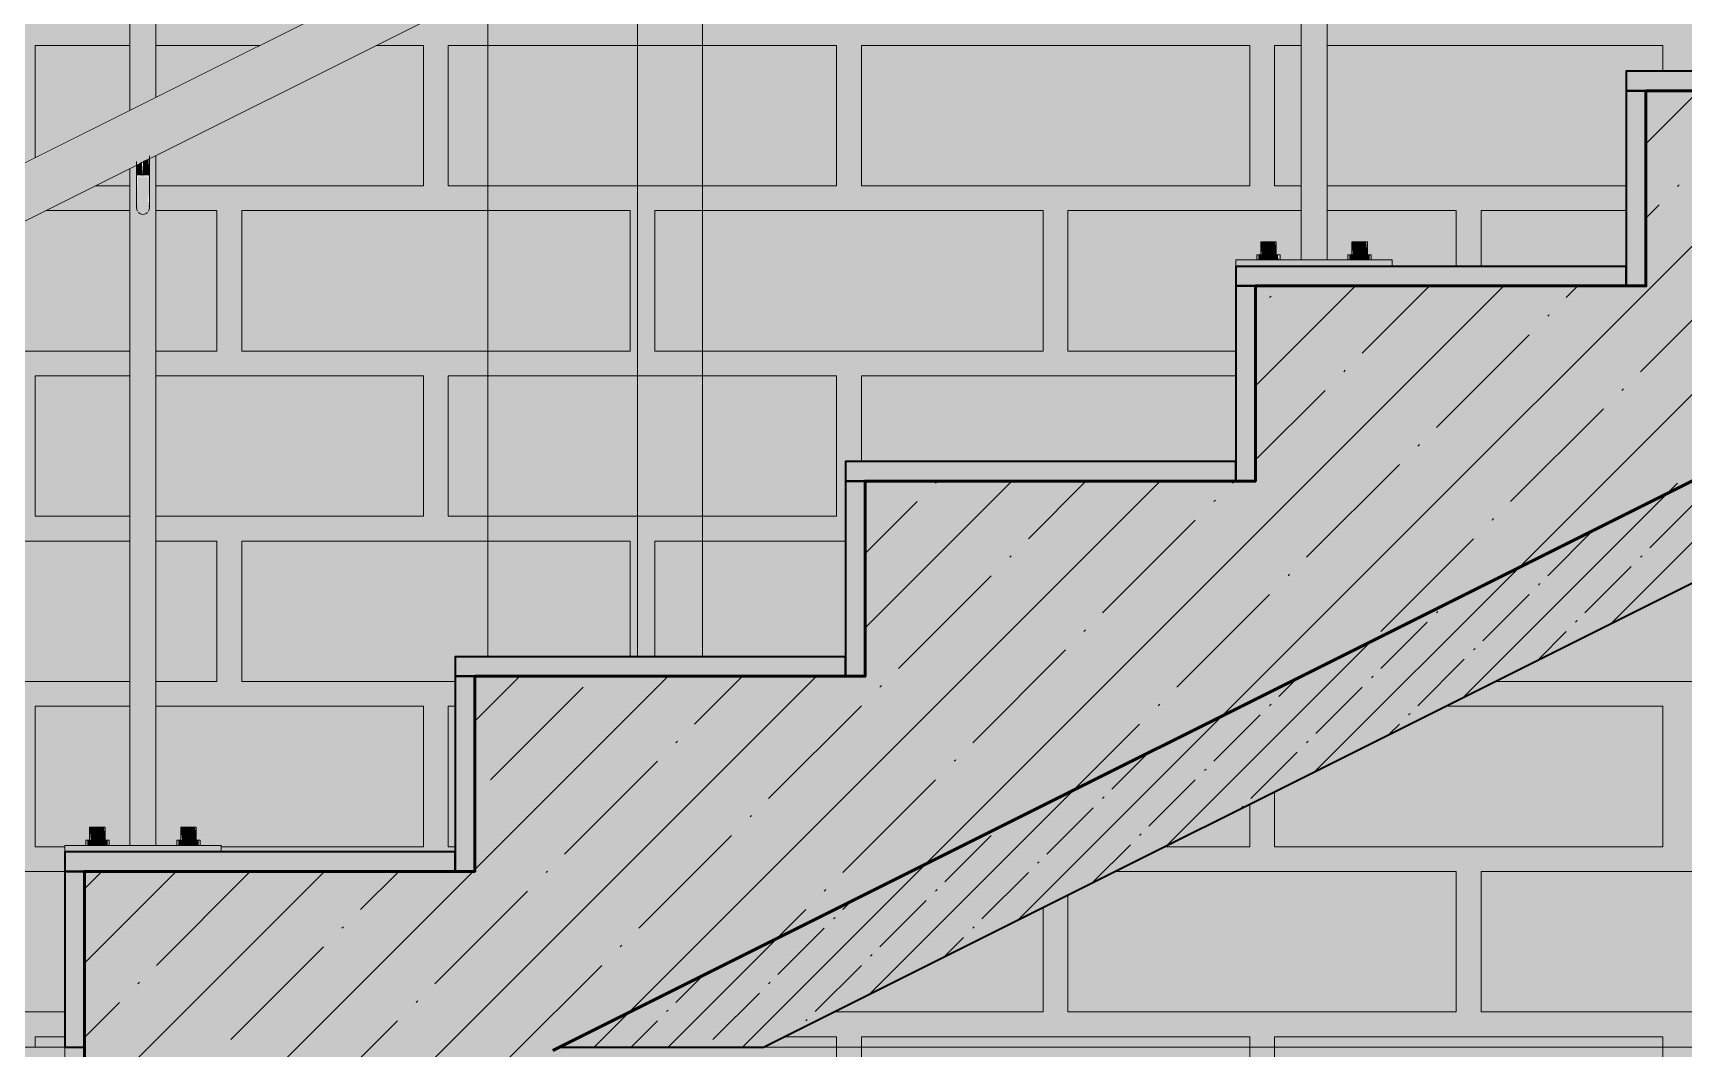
# Model space of a CAD drawing. Header units: millimetres. Extents: x -81576 to 1046824, y -248937 to 691537.
# Drawn here: x -11837 to -9301, y 625838 to 627399 of the extents above; entities that cross this region are included whole.
import ezdxf

# ---------------------------------------------------------------- set-up
doc = ezdxf.new("R2010")
doc.units = ezdxf.units.MM
doc.layers.add('PDF _Геометрия', color=7, linetype='Continuous', true_color=0x1d1d1d)
doc.layers.add('PDF _Сплошная заливка', color=7, linetype='Continuous', true_color=0xffffff)

msp = doc.modelspace()

# ---------------------------------------------------------------- hatches: boundary and pattern name
at = {"layer": 'PDF _Сплошная заливка', "true_color": 0x636466, "transparency": 33554559}
h = msp.add_hatch(color=251, dxfattribs=at)
h.paths.add_polyline_path([(-14198.8, 617839.9), (-46, 617839.9), (-46, 618839.9), (-487.7, 618839.9), (-487.7, 634793.8), (-987.7, 634793.8), (-987.7, 629959.9), (-3957.7, 629959.9), (-3957.7, 629709.9), (-4557.7, 629709.9), (-4557.7, 629409.9), (-5157.7, 629409.9), (-5157.7, 629109.9), (-5757.7, 629109.9), (-5757.7, 628809.9), (-6357.7, 628809.9), (-6357.7, 628509.9), (-6957.7, 628509.9), (-6957.7, 628209.9), (-7557.7, 628209.9), (-7557.7, 627909.9), (-8157.7, 627909.9), (-8157.7, 627609.9), (-8757.7, 627609.9), (-8757.7, 627309.9), (-9357.7, 627309.9), (-9357.7, 627009.9), (-9957.7, 627009.9), (-9957.7, 626709.9), (-10557.7, 626709.9), (-10557.7, 626409.9), (-11157.7, 626409.9), (-11157.7, 626109.9), (-11757.7, 626109.9), (-11757.7, 625579.9), (-18387.7, 625579.9), (-18387.7, 633599.9), (-11037.7, 633599.9), (-11037.7, 634234.5), (-9691.8, 634907.4), (-9784.9, 635093.8), (-9934.9, 634793.8), (-11157.7, 634793.8), (-11157.7, 634509.9), (-11757.7, 634509.9), (-11757.7, 634079.9), (-18387.7, 634079.9), (-18387.7, 634793.8), (-18887.7, 634793.8), (-18887.7, 617839.9), (-18387.7, 617839.9)], flags=0)
h.paths.add_polyline_path([(-9481.2, 618839.9), (-11037.7, 618839.9), (-11037.7, 619074.5), (-4145.8, 622979.9), (-987.7, 622979.9), (-987.7, 618839.9), (-7122.4, 618839.9)], flags=0)
h.paths.add_polyline_path([(-11757.7, 618839.9), (-18387.7, 618839.9), (-18387.7, 625099.9), (-11037.7, 625099.9), (-11037.7, 625834.5), (-3584.2, 629559.9), (-987.7, 629559.9), (-987.7, 623379.9), (-3987.7, 623379.9), (-3987.7, 623429.9), (-4557.7, 623429.9), (-4557.7, 623089.9), (-5157.7, 623089.9), (-5157.7, 622749.9), (-5757.7, 622749.9), (-5757.7, 622409.9), (-6357.7, 622409.9), (-6357.7, 622069.9), (-6957.7, 622069.9), (-6957.7, 621729.9), (-7557.7, 621729.9), (-7557.7, 621389.9), (-8157.7, 621389.9), (-8157.7, 621049.9), (-8757.7, 621049.9), (-8757.7, 620709.9), (-9357.7, 620709.9), (-9357.7, 620369.9), (-9957.7, 620369.9), (-9957.7, 620029.9), (-10557.7, 620029.9), (-10557.7, 619689.9), (-11157.7, 619689.9), (-11157.7, 619349.9), (-11757.7, 619349.9), (-11757.7, 618888.4)], flags=0)
h = msp.add_hatch(color=251, dxfattribs=at)
h.paths.add_polyline_path([(-10812.3, 619039.9), (-3987.7, 619039.9), (-3987.7, 622039.9), (-4487.7, 622039.9), (-4487.7, 622189.9), (-987.7, 622189.9), (-987.7, 622899.9), (-4000.5, 622899.9), (-10751.2, 619074.5)], flags=0)
h.paths.add_polyline_path([(-14247.7, 619039.9), (-11787.7, 619039.9), (-11787.7, 619379.9), (-11197.8, 619379.9), (-11197.8, 621115.6), (-11768, 620792.5), (-11787.7, 620827.3), (-4001.1, 625239.9), (-4260.4, 625239.9), (-4260.4, 625279.9), (-3987.7, 625279.9), (-3987.7, 629203), (-10713.8, 625839.9), (-11026.9, 625839.9), (-11037.7, 625834.5), (-11037.7, 625099.9), (-14247.7, 625099.9), (-14247.7, 620692.2)], flags=0)
h.paths.add_polyline_path([(-10597.8, 619719.9), (-10597.8, 621455.6), (-11157.8, 621138.2), (-11157.8, 619719.9), (-10812.3, 619719.9)], flags=0)
h.paths.add_polyline_path([(-10411.7, 620059.9), (-9997.8, 620059.9), (-9997.8, 621795.6), (-10557.8, 621478.2), (-10557.7, 620059.9)], flags=0)
h.paths.add_polyline_path([(-9481.2, 620399.9), (-9397.8, 620399.9), (-9397.8, 622135.6), (-9957.8, 621818.3), (-9957.7, 620399.9), (-9682.1, 620399.9)], flags=0)
h.paths.add_polyline_path([(-9357.8, 620739.9), (-8797.8, 620739.9), (-8797.8, 622475.6), (-9357.8, 622158.3), (-9357.8, 621049.9)], flags=0)
h.paths.add_polyline_path([(-8288, 621079.9), (-8197.8, 621079.9), (-8197.8, 622815.6), (-8757.8, 622498.3), (-8757.7, 621079.9)], flags=0)
h.paths.add_polyline_path([(-8157.8, 621419.9), (-7597.8, 621419.9), (-7597.8, 623155.7), (-8157.8, 622838.3), (-8157.8, 621729.9)], flags=0)
h.paths.add_polyline_path([(-7407.9, 621759.9), (-6997.8, 621759.9), (-6997.8, 623495.7), (-7557.8, 623178.3), (-7557.7, 621759.9)], flags=0)
h.paths.add_polyline_path([(-6957.7, 622099.9), (-6397.8, 622099.9), (-6397.8, 623835.7), (-6957.8, 623518.4), (-6957.8, 622099.9)], flags=0)
h.paths.add_polyline_path([(-6357.8, 622439.9), (-5797.8, 622439.9), (-5797.8, 624175.7), (-6357.8, 623858.4), (-6357.8, 622667.9)], flags=0)
h.paths.add_polyline_path([(-5197.8, 622779.9), (-5197.8, 624515.7), (-5757.8, 624198.4), (-5757.7, 622779.9)], flags=0)
h.paths.add_polyline_path([(-4597.8, 623119.9), (-4597.8, 624855.8), (-5157.8, 624538.4), (-5157.7, 623119.9), (-4617.7, 623119.9)], flags=0)
h.paths.add_polyline_path([(-4557.7, 623459.9), (-3997.8, 623459.9), (-3997.8, 625195.8), (-4557.8, 624878.4), (-4557.8, 623459.9)], flags=0)
h.paths.add_polyline_path([(-11787.7, 625579.9), (-11757.7, 625579.9), (-11757.7, 625839.9), (-11787.7, 625839.9), (-11787.7, 625599.9)], flags=0)
h.paths.add_polyline_path([(-13747.7, 625839.9), (-12757.7, 625839.9), (-12757.7, 625849.9), (-12723.3, 625849.9), (-12723.3, 625857.9), (-12719.7, 625857.9), (-12718.1, 625877.9), (-12695.7, 625877.9), (-12695, 625857.9), (-12692.1, 625857.9), (-12692.1, 625849.9), (-12657.7, 625849.9), (-12659.2, 626760.5), (-12681.8, 626762.8), (-12693.9, 626770), (-12700.7, 626777.7), (-12705.4, 626787.2), (-12706.7, 626791), (-12706.7, 626807.5), (-12707.5, 626810.6), (-12707.5, 627572.6), (-12707, 627582.5), (-12705.2, 627582.5), (-12704.6, 627585), (-12707.7, 627599.9), (-12703.4, 627617.2), (-12697.6, 627626.1), (-12689.6, 627633.1), (-12682.3, 627636.8), (-12672.5, 627639.3), (-12655.9, 627639.5), (-12621.6, 627639.8), (-12564.4, 627641.5), (-6414.6, 630716.4), (-11786.1, 633402.2), (-11786.1, 633558.6), (-11817.7, 633574.4), (-11817.7, 633599.9), (-14247.7, 633599.9), (-14247.7, 625839.9), (-14168.7, 625839.9)], flags=0)
h.paths.add_polyline_path([(-12429.7, 625839.9), (-11787.7, 625839.9), (-11787.7, 626149.9), (-11753.3, 626149.9), (-11753.3, 626157.9), (-11749.7, 626157.9), (-11748.1, 626177.9), (-11725.7, 626177.9), (-11725, 626157.9), (-11722.1, 626157.9), (-11722.1, 626149.9), (-11687.7, 626149.9), (-11687.7, 627190.4), (-12553.5, 626759.9), (-12617.7, 626759.9), (-12617.7, 625849.9), (-12583.3, 625849.9), (-12583.3, 625857.9), (-12579.7, 625857.9), (-12578.1, 625877.9), (-12555.7, 625877.9), (-12555, 625857.9), (-12552.1, 625857.9), (-12552.1, 625849.9), (-12517.7, 625849.9), (-12517.7, 625839.9)], flags=0)
h.paths.add_polyline_path([(-11547.7, 626139.9), (-11187.7, 626139.9), (-11187.7, 626439.9), (-10587.7, 626439.9), (-10587.7, 626739.9), (-9987.7, 626739.9), (-9987.7, 627049.9), (-9953.3, 627049.9), (-9953.3, 627057.9), (-9949.7, 627057.9), (-9948.1, 627077.9), (-9925.7, 627077.9), (-9925, 627057.9), (-9922.1, 627057.9), (-9922.1, 627049.9), (-9887.7, 627049.9), (-9887.7, 628090.4), (-11647.7, 627210.4), (-11647.7, 626149.9), (-11613.3, 626149.9), (-11613.3, 626157.9), (-11609.7, 626157.9), (-11607.7, 626177.9), (-11585.7, 626177.9), (-11585, 626157.9), (-11582.1, 626157.9), (-11582.1, 626149.9), (-11547.7, 626149.9)], flags=0)
h.paths.add_polyline_path([(-12567.7, 626838.5), (-12566.4, 626840.5), (-11687.7, 627279.9), (-11687.7, 627939.9), (-11675.7, 627941.4), (-11677.5, 627960.8), (-11676.1, 627972.5), (-11676.6, 627979.9), (-11677.3, 627979.9), (-11677.5, 627995.5), (-12553.5, 627559.9), (-12627.8, 627559.9), (-12627.7, 627489.9), (-12617.7, 627489.9), (-12617.7, 626839.8), (-12577.1, 626838.5)], flags=0)
h.paths.add_polyline_path([(-9387.7, 627039.9), (-9387.7, 627339.9), (-8787.7, 627339.9), (-8787.7, 627639.9), (-8187.7, 627639.9), (-8187.7, 627949.9), (-8153.3, 627949.9), (-8153.3, 627957.9), (-8149.7, 627957.9), (-8148.1, 627977.9), (-8125.7, 627977.9), (-8125, 627957.9), (-8122.1, 627957.9), (-8122.1, 627949.9), (-8087.7, 627949.9), (-8087.7, 628990.4), (-9847.7, 628110.4), (-9847.7, 627049.9), (-9813.3, 627049.9), (-9813.3, 627057.9), (-9809.7, 627057.9), (-9808.1, 627077.9), (-9785.7, 627077.9), (-9785, 627057.9), (-9782.1, 627057.9), (-9782.1, 627049.9), (-9747.7, 627049.9), (-9747.7, 627039.9), (-9481.2, 627039.9)], flags=0)
h.paths.add_polyline_path([(-11647.7, 627299.9), (-9887.7, 628179.9), (-9887.7, 628839.9), (-9875.7, 628841.4), (-9877.5, 628860.8), (-9876.1, 628872.5), (-9876.6, 628879.9), (-9877.3, 628879.9), (-9877.5, 628895.5), (-11658, 628005.3), (-11659, 627979.9), (-11660.6, 627979.9), (-11658, 627953.5), (-11657.7, 627939.9), (-11647.7, 627939.9), (-11647.7, 627409.9)], flags=0)
h.paths.add_polyline_path([(-7712.1, 627939.9), (-7587.7, 627939.9), (-7587.7, 628239.9), (-6987.7, 628239.9), (-6987.7, 628539.9), (-6387.7, 628539.9), (-6387.7, 628849.9), (-6353.3, 628849.9), (-6353.3, 628857.9), (-6349.7, 628857.9), (-6348.1, 628877.9), (-6325.7, 628877.9), (-6325, 628857.9), (-6322.1, 628857.9), (-6322.1, 628849.9), (-6287.7, 628849.9), (-6287.7, 629890.4), (-8047.7, 629010.4), (-8047.7, 627949.9), (-8013.3, 627949.9), (-8013.3, 627957.9), (-8009.7, 627957.9), (-8008.1, 627977.9), (-7985.7, 627977.9), (-7985, 627957.9), (-7982.1, 627957.9), (-7982.1, 627949.9), (-7947.7, 627949.9), (-7947.7, 627939.9)], flags=0)
h.paths.add_polyline_path([(-11667.7, 627975.1), (-11665.1, 627979.9), (-11670.7, 627978), (-11670.1, 627977.4)], flags=0)
h.paths.add_polyline_path([(-9847.7, 628199.9), (-8087.7, 629079.9), (-8087.7, 629739.9), (-8075.7, 629741.4), (-8077.5, 629760.8), (-8076.1, 629772.5), (-8076.6, 629779.9), (-8077.3, 629779.9), (-8077.5, 629795.5), (-9858, 628905.3), (-9859, 628879.9), (-9860.6, 628879.9), (-9858, 628853.5), (-9857.7, 628839.9), (-9847.7, 628839.9), (-9847.7, 628235.1)], flags=0)
h.paths.add_polyline_path([(-5787.7, 628839.9), (-5787.7, 629139.9), (-5187.7, 629139.9), (-5187.7, 629439.9), (-4587.7, 629439.9), (-4587.7, 629749.9), (-4553.3, 629749.9), (-4553.3, 629757.9), (-4549.7, 629757.9), (-4548.1, 629777.9), (-4540.8, 629779.5), (-5525.2, 630271.7), (-6247.7, 629910.4), (-6247.7, 628849.9), (-6213.3, 628849.9), (-6213.3, 628857.9), (-6209.7, 628857.9), (-6208.1, 628877.9), (-6185.7, 628877.9), (-6185, 628857.9), (-6182.1, 628857.9), (-6182.1, 628849.9), (-6147.7, 628849.9), (-6147.7, 628839.9), (-5943, 628839.9)], flags=0)
h.paths.add_polyline_path([(-9867.7, 628875.1), (-9865.1, 628879.9), (-9872.7, 628879.9), (-9870.1, 628877.4)], flags=0)
h.paths.add_polyline_path([(-8047.7, 629099.9), (-6287.7, 629979.9), (-6287.7, 630639.9), (-6275.8, 630642), (-6277.5, 630647.9), (-6325.2, 630671.7), (-8058, 629805.3), (-8059, 629779.9), (-8060.6, 629779.9), (-8058, 629753.5), (-8057.7, 629739.9), (-8047.7, 629739.9), (-8047.7, 629610.5)], flags=0)
h.paths.add_polyline_path([(-4321.3, 629739.9), (-4226.1, 629739.9), (-4226.1, 629788.2), (-4386.1, 629868), (-4385, 629757.9), (-4382.1, 629757.9), (-4382.1, 629749.9), (-4347.7, 629748), (-4347.7, 629739.9)], flags=0)
h.paths.add_polyline_path([(-4522.1, 629749.9), (-4487.7, 629749.9), (-4487.7, 629753), (-4525.7, 629772), (-4525, 629757.9), (-4522.1, 629757.9)], flags=0)
h.paths.add_polyline_path([(-4426.1, 629766.9), (-4426.1, 629888), (-4447.7, 629898.7), (-4447.7, 629777.7)], flags=0)
h.paths.add_polyline_path([(-8067.7, 629775.1), (-8065.1, 629779.9), (-8072.7, 629779.9), (-8070.1, 629777.4)], flags=0)
h.paths.add_polyline_path([(-4487.7, 629797.7), (-4487.7, 629918.7), (-4586.1, 629967.8), (-4586.1, 629846.9), (-4528.2, 629818)], flags=0)
h.paths.add_polyline_path([(-4626.1, 629866.9), (-4626.1, 629987.7), (-4786.1, 630067.5), (-4786.1, 629946.9), (-4663.4, 629885.6)], flags=0)
h.paths.add_polyline_path([(-4826.1, 629966.9), (-4826.1, 630087.5), (-4986.1, 630167.3), (-4986.1, 630046.9)], flags=0)
h.paths.add_polyline_path([(-6247.7, 629999.9), (-5614.6, 630316.4), (-6247.7, 630633), (-6247.7, 630023.1)], flags=0)
h.paths.add_polyline_path([(-5026.1, 630066.9), (-5026.1, 630187.2), (-5186.1, 630267), (-5186.1, 630146.9), (-5128.2, 630118)], flags=0)
h.paths.add_polyline_path([(-5226.1, 630166.9), (-5226.1, 630287), (-5360.5, 630354), (-5386.1, 630341.2), (-5386.1, 630246.9), (-5353.3, 630230.5)], flags=0)
h.paths.add_polyline_path([(-5426.1, 630266.9), (-5427, 630320.8), (-5480.5, 630294.1)], flags=0)
h.paths.add_polyline_path([(-5569.9, 630338.8), (-5450.1, 630398.7), (-5586.1, 630466.5), (-5586.1, 630346.9)], flags=0)
h.paths.add_polyline_path([(-5626.1, 630366.9), (-5626.1, 630486.5), (-5786.1, 630566.3), (-5786.1, 630446.9), (-5648.1, 630377.9)], flags=0)
h.paths.add_polyline_path([(-5826.1, 630466.9), (-5826.1, 630586.2), (-5986.1, 630666), (-5986.1, 630546.9), (-5943, 630525.3)], flags=0)
h.paths.add_polyline_path([(-6026.1, 630566.9), (-6026.1, 630686), (-6038.6, 630692.2), (-6186.1, 630692.2), (-6186.1, 630646.9)], flags=0)
h.paths.add_polyline_path([(-6226.1, 630666.9), (-6226.1, 630721.2), (-6258, 630705.3), (-6258, 630682.8), (-6237.9, 630672.8)], flags=0)
h.paths.add_polyline_path([(-6277.3, 630692.5), (-6277.3, 630695.6), (-6280.5, 630694.1)], flags=0)
h.paths.add_polyline_path([(-6369.9, 630738.8), (-6251.1, 630798.2), (-6386.1, 630865.5), (-6385.3, 630746.5)], flags=0)
h.paths.add_polyline_path([(-6426.1, 630766.9), (-6426.1, 630885.4), (-6586.1, 630965.2), (-6586.1, 630846.9), (-6532.7, 630820.2)], flags=0)
h.paths.add_polyline_path([(-6626.1, 630866.9), (-6626.1, 630985.2), (-6786.1, 631065), (-6786.1, 630946.9)], flags=0)
h.paths.add_polyline_path([(-6826.1, 630966.9), (-6826.1, 631084.9), (-6986.1, 631164.7), (-6986.1, 631046.9), (-6928.2, 631018)], flags=0)
h.paths.add_polyline_path([(-7026.1, 631066.9), (-7026.1, 631184.7), (-7186.1, 631264.5), (-7186.1, 631146.9), (-7122.4, 631115)], flags=0)
h.paths.add_polyline_path([(-7226.1, 631166.9), (-7226.1, 631284.4), (-7386.1, 631364.2), (-7386.1, 631246.9)], flags=0)
h.paths.add_polyline_path([(-7426.1, 631266.9), (-7426.1, 631384.2), (-7586.1, 631464), (-7586.1, 631346.9), (-7563.1, 631335.4)], flags=0)
h.paths.add_polyline_path([(-7626.1, 631366.9), (-7626.1, 631483.9), (-7786.1, 631563.7), (-7786.1, 631446.9), (-7712.1, 631409.9)], flags=0)
h.paths.add_polyline_path([(-7826.1, 631466.9), (-7826.1, 631583.7), (-7843.2, 631592.2), (-7986.1, 631592.2), (-7986.1, 631546.9), (-7964.3, 631536)], flags=0)
h.paths.add_polyline_path([(-8026.1, 631566.9), (-8026.1, 631683.4), (-8186.1, 631763.2), (-8186.1, 631646.9), (-8076.7, 631592.2)], flags=0)
h.paths.add_polyline_path([(-8226.1, 631666.9), (-8226.1, 631783.2), (-8386.1, 631863), (-8386.1, 631746.9), (-8301.8, 631704.7)], flags=0)
h.paths.add_polyline_path([(-8426.1, 631766.9), (-8426.1, 631882.9), (-8586.1, 631962.7), (-8586.1, 631846.9)], flags=0)
h.paths.add_polyline_path([(-8626.1, 631866.9), (-8626.1, 631982.6), (-8786.1, 632062.4), (-8786.1, 631946.9), (-8728.2, 631918)], flags=0)
h.paths.add_polyline_path([(-8826.1, 631966.9), (-8826.1, 632082.4), (-8986.1, 632162.2), (-8986.1, 632046.9)], flags=0)
h.paths.add_polyline_path([(-9026.1, 632066.9), (-9026.1, 632182.1), (-9186.1, 632261.9), (-9186.1, 632146.9)], flags=0)
h.paths.add_polyline_path([(-9226.1, 632166.9), (-9226.1, 632281.9), (-9386.1, 632361.7), (-9386.1, 632246.9), (-9363.1, 632235.4)], flags=0)
h.paths.add_polyline_path([(-9426.1, 632266.9), (-9426.1, 632381.6), (-9586.1, 632461.4), (-9586.1, 632346.9), (-9481.2, 632294.4)], flags=0)
h.paths.add_polyline_path([(-9626.1, 632366.9), (-9626.1, 632481.4), (-9647.8, 632492.2), (-9786.1, 632492.2), (-9786.1, 632446.9), (-9776.1, 632441.9)], flags=0)
h.paths.add_polyline_path([(-9826.1, 632466.9), (-9826.1, 632581.1), (-9986.1, 632660.9), (-9986.1, 632546.9), (-9876.7, 632492.2)], flags=0)
h.paths.add_polyline_path([(-10026.1, 632566.9), (-10026.1, 632680.9), (-10186.1, 632760.7), (-10186.1, 632646.9), (-10070.9, 632589.3)], flags=0)
h.paths.add_polyline_path([(-10226.1, 632666.9), (-10226.1, 632780.6), (-10386.1, 632860.4), (-10386.1, 632746.9)], flags=0)
h.paths.add_polyline_path([(-10426.1, 632766.9), (-10426.1, 632880.4), (-10586.1, 632960.1), (-10585.4, 632846.5), (-10528.2, 632818)], flags=0)
h.paths.add_polyline_path([(-10626.1, 632866.9), (-10626.1, 632980.1), (-10786.1, 633059.9), (-10786.1, 632946.9), (-10660.6, 632884.1)], flags=0)
h.paths.add_polyline_path([(-10826.1, 632966.9), (-10826.1, 633079.8), (-10986.1, 633159.6), (-10986.1, 633046.9)], flags=0)
h.paths.add_polyline_path([(-11026.1, 633066.9), (-11026.1, 633179.6), (-11186.1, 633259.4), (-11186.1, 633146.9), (-11163.1, 633135.4)], flags=0)
h.paths.add_polyline_path([(-11226.1, 633166.9), (-11226.1, 633279.3), (-11386.1, 633359.1), (-11386.1, 633246.9), (-11250.3, 633179)], flags=0)
h.paths.add_polyline_path([(-11426.1, 633266.9), (-11426.1, 633379.1), (-11586.1, 633458.9), (-11586.1, 633346.9)], flags=0)
h.paths.add_polyline_path([(-11626.1, 633366.9), (-11626.1, 633472.2), (-11746.1, 633472.2), (-11746.1, 633426.9)], flags=0)
for points in [[(-12548.8, 626759.9), (-3949, 631060.9), (-3967.7, 631139.9), (-12567.4, 626838.5), (-12549.1, 626761.3)], [(-10807.7, 625839.9), (-10713.8, 625839.9), (-3957.7, 629218), (-3957.7, 629374.5), (-11026.9, 625839.9)], [(-8787.7, 627309.9), (-8787.7, 627339.9), (-9387.7, 627339.9), (-9387.7, 627309.9), (-9001.6, 627309.9)], [(-9387.7, 627009.9), (-9357.7, 627009.9), (-9357.7, 627309.9), (-9387.7, 627309.9), (-9387.7, 627149.5)], [(-11658, 627179.9), (-11659, 627205.5), (-11667.7, 627201.9), (-11667.7, 627179.9), (-11658.8, 627179.9)], [(-11667.7, 627122.4), (-11667.7, 627175.1), (-11674.8, 627179.9), (-11677.4, 627153.5), (-11676.9, 627133.4), (-11676.6, 627126.3), (-11674.6, 627122.8), (-11671.6, 627122.7)], [(-11667.7, 627122.4), (-11660.6, 627122.8), (-11657.9, 627130.9), (-11657.9, 627139.7), (-11659.1, 627138.8), (-11660, 627139.9), (-11657.9, 627158.9), (-11659, 627171), (-11662.7, 627179.9), (-11667.7, 627175.1), (-11667.7, 627125)], [(-9937.7, 627057.9), (-9925.7, 627057.9), (-9927.3, 627077.9), (-9949.7, 627077.9), (-9948.1, 627057.9), (-9937.9, 627057.9)], [(-9791.7, 627057.9), (-9785.7, 627057.9), (-9787.3, 627077.9), (-9809.7, 627077.9), (-9808.1, 627057.9), (-9791.9, 627057.9)], [(-9853.7, 627009.9), (-9387.7, 627009.9), (-9387.7, 627039.9), (-9987.7, 627039.9), (-9987.7, 627009.9), (-9881.7, 627009.9)], [(-9925.7, 627049.9), (-9922.1, 627049.9), (-9923.5, 627057.9), (-9953.3, 627057.9), (-9953.3, 627049.9), (-9925.7, 627049.9)], [(-9797.7, 627049.9), (-9782.1, 627049.9), (-9782.1, 627057.9), (-9813.3, 627057.9), (-9813.3, 627049.9), (-9798.1, 627049.9)], [(-9987.7, 626709.9), (-9957.7, 626709.9), (-9957.7, 627009.9), (-9987.7, 627009.9), (-9987.7, 626859.7)], [(-10070.9, 626709.9), (-9987.7, 626709.9), (-9987.7, 626739.9), (-10587.7, 626739.9), (-10587.7, 626709.9), (-10445.6, 626709.9)], [(-10587.7, 626409.9), (-10557.7, 626409.9), (-10557.7, 626709.9), (-10587.7, 626709.9), (-10587.7, 626439.9)], [(-11137.7, 626409.9), (-10587.7, 626409.9), (-10587.7, 626439.9), (-11187.7, 626439.9), (-11187.7, 626409.9), (-11157.7, 626409.9)], [(-11187.7, 626109.9), (-11157.7, 626109.9), (-11157.7, 626409.9), (-11187.7, 626409.9), (-11187.7, 626110.8)], [(-11734.8, 626157.9), (-11725.7, 626157.9), (-11727.3, 626177.9), (-11749.7, 626177.9), (-11748.1, 626157.9), (-11737.7, 626157.9)], [(-11597.9, 626157.9), (-11585.7, 626157.9), (-11587.3, 626177.9), (-11609.7, 626177.9), (-11607.7, 626157.9), (-11600.8, 626157.9)], [(-11607.7, 626149.9), (-11582.1, 626149.9), (-11582.1, 626157.9), (-11613.3, 626157.9), (-11613.3, 626149.9), (-11608.1, 626149.9)], [(-11653.7, 626109.9), (-11187.7, 626110.8), (-11187.7, 626139.9), (-11787.7, 626139.9), (-11787.7, 626109.9), (-11681.7, 626109.9)], [(-11840, 625809.9), (-11787.7, 625809.9), (-11787.7, 625839.9), (-18387.7, 625839.9), (-18387.7, 625809.9), (-12429.7, 625809.9)]]:
    msp.add_hatch(color=251, dxfattribs=at).paths.add_polyline_path(points)
h = msp.add_hatch(color=251, dxfattribs=at)
h.paths.add_polyline_path([(-9847.7, 627049.9), (-9849.8, 628109.4), (-9858, 628105.3), (-9859, 628079.9), (-9860.6, 628079.9), (-9858, 628053.5), (-9858.4, 628033.4), (-9858.8, 628026.3), (-9860.8, 628022.8), (-9874.8, 628022.8), (-9877.5, 628030.9), (-9877.5, 628039.7), (-9876.2, 628038.8), (-9875.7, 628041.4), (-9877.5, 628060.8), (-9876.1, 628072.5), (-9876.6, 628079.9), (-9877.3, 628079.9), (-9877.5, 628095.5), (-9887.7, 628090.4), (-9887.7, 627049.9), (-9849.8, 627049.9)], flags=0)
h.paths.add_polyline_path([(-9867.7, 628075.1), (-9865.1, 628079.9), (-9872.7, 628079.9), (-9870.1, 628077.4)], flags=0)
h.paths.add_polyline_path([(-9887.7, 628179.9), (-9847.7, 628199.9), (-9849.8, 628839.9), (-9857.9, 628839.7), (-9860.8, 628822.8), (-9874.8, 628822.8), (-9877.5, 628830.9), (-9877.5, 628839.9), (-9887.7, 628839.9), (-9887.7, 628235.1)], flags=0)
h = msp.add_hatch(color=251, dxfattribs=at)
h.paths.add_polyline_path([(-11687.7, 626149.9), (-11647.7, 626149.9), (-11647.7, 627210.4), (-11658, 627203.6), (-11659, 627179.9), (-11660.6, 627179.9), (-11658, 627153.5), (-11658.4, 627133.4), (-11658.8, 627126.3), (-11660.8, 627122.8), (-11674.8, 627122.8), (-11677.5, 627130.9), (-11677.5, 627139.7), (-11676.2, 627138.8), (-11675.7, 627141.4), (-11677.5, 627160.8), (-11676.1, 627172.5), (-11676.6, 627179.9), (-11677.3, 627179.9), (-11677.5, 627195.5), (-11687.7, 627190.4), (-11687.7, 626172)], flags=0)
h.paths.add_polyline_path([(-11667.7, 627175.1), (-11665.1, 627179.9), (-11672.7, 627179.9), (-11670.1, 627177.4)], flags=0)
h.paths.add_polyline_path([(-11687.7, 627279.9), (-11647.7, 627299.9), (-11647.7, 627939.9), (-11657.9, 627939.7), (-11660.8, 627922.8), (-11674.8, 627922.8), (-11677.5, 627930.9), (-11677.5, 627939.9), (-11687.7, 627939.9), (-11687.7, 627409.9)], flags=0)

# ---------------------------------------------------------------- linework, layer by layer
at = {"layer": 'PDF _Геометрия', "color": 7, "lineweight": 9}
for points in [[(-3967.7, 631139.9), (-12567.7, 626839.9)], [(-12548.8, 626759.9), (-3948.8, 631059.9)], [(-9849.8, 627049.9), (-9887.7, 627049.9), (-9887.7, 628090.8), (-9887.7, 627049.9)], [(-11026.9, 625839.9), (-7587.7, 625839.9), (-7851.7, 625839.9), (-7931.7, 625839.9), (-7931.7, 627231), (-7931.7, 625839.9), (-10713.8, 625839.9)], [(-11647.7, 626149.9), (-11647.7, 627210.6), (-11647.7, 626149.9), (-11687.7, 626149.9), (-11687.7, 627190.6), (-11687.7, 626149.9)], [(-11677.7, 627201.4), (-11677.7, 627179.9), (-11677.7, 627177.9), (-11677.7, 627175.9), (-11677.7, 627173.9), (-11677.7, 627171.9), (-11677.7, 627170), (-11677.7, 627168), (-11677.7, 627166.1), (-11677.7, 627164.2), (-11677.7, 627162.3), (-11677.7, 627160.4), (-11677.7, 627158.6), (-11677.7, 627156.8), (-11677.7, 627155), (-11677.7, 627153.3), (-11677.7, 627151.7), (-11677.7, 627150), (-11677.7, 627148.4), (-11677.7, 627146.9), (-11677.7, 627145.4), (-11677.7, 627144), (-11677.7, 627142.7), (-11677.7, 627141.4), (-11677.7, 627140.1), (-11677.7, 627138.9), (-11677.7, 627137.8), (-11677.7, 627136.8), (-11677.7, 627135.8), (-11677.7, 627134.9), (-11677.7, 627134), (-11677.7, 627133.3), (-11677.7, 627132.6), (-11677.7, 627132), (-11677.7, 627131.5), (-11677.7, 627131), (-11677.7, 627130.6), (-11677.7, 627130.3), (-11677.7, 627130.1), (-11677.7, 627130), (-11677.7, 627129.9)], [(-11657.7, 627129.9), (-11657.7, 627129.9), (-11657.7, 627130), (-11657.7, 627130.2), (-11657.7, 627130.5), (-11657.7, 627130.9), (-11657.7, 627131.3), (-11657.7, 627131.8), (-11657.7, 627132.4), (-11657.7, 627133.1), (-11657.7, 627133.8), (-11657.7, 627134.7), (-11657.7, 627135.5), (-11657.7, 627136.5), (-11657.7, 627137.5), (-11657.7, 627138.6), (-11657.7, 627139.8), (-11657.7, 627141), (-11657.7, 627142.3), (-11657.7, 627143.6), (-11657.7, 627145.1), (-11657.7, 627146.5), (-11657.7, 627148), (-11657.7, 627149.6), (-11657.7, 627151.2), (-11657.7, 627152.9), (-11657.7, 627154.6), (-11657.7, 627156.3), (-11657.7, 627158.1), (-11657.7, 627159.9), (-11657.7, 627161.8), (-11657.7, 627163.6), (-11657.7, 627165.6), (-11657.7, 627167.5), (-11657.7, 627169.4), (-11657.7, 627171.4), (-11657.7, 627173.4), (-11657.7, 627175.4), (-11657.7, 627177.4), (-11657.7, 627179.3), (-11657.7, 627179.9), (-11657.7, 627209.9)], [(-11676.3, 627124.9), (-11677.3, 627127.3), (-11677.7, 627129.9), (-11677.3, 627132.5)], [(-11660.6, 627122.8), (-11662.7, 627121.2), (-11665.1, 627120.2), (-11667.7, 627119.9), (-11670.3, 627120.2), (-11672.7, 627121.2), (-11674.8, 627122.8)], [(-11658, 627132.5), (-11657.7, 627129.9), (-11658, 627127.3), (-11659, 627124.9)], [(-9925.7, 627057.9), (-9925.7, 627077.9), (-9926.1, 627077.9), (-9927.3, 627077.9), (-9929.2, 627077.9), (-9931.7, 627077.9), (-9934.6, 627077.9), (-9937.7, 627077.9), (-9940.8, 627077.9), (-9943.7, 627077.9), (-9946.2, 627077.9), (-9948.1, 627077.9), (-9949.3, 627077.9), (-9949.7, 627077.9), (-9949.7, 627057.9)], [(-9929.2, 627077.9), (-9931.7, 627077.9), (-9934.6, 627077.9), (-9937.7, 627077.9), (-9940.8, 627077.9), (-9943.7, 627077.9), (-9946.2, 627077.9)], [(-9785.7, 627057.9), (-9785.7, 627077.9), (-9786.1, 627077.9), (-9787.3, 627077.9), (-9789.2, 627077.9), (-9791.7, 627077.9), (-9794.6, 627077.9), (-9797.7, 627077.9), (-9800.8, 627077.9), (-9803.7, 627077.9), (-9806.2, 627077.9), (-9808.1, 627077.9), (-9809.3, 627077.9), (-9809.7, 627077.9), (-9809.7, 627057.9)], [(-9789.2, 627077.9), (-9791.7, 627077.9), (-9794.6, 627077.9), (-9797.7, 627077.9), (-9800.8, 627077.9), (-9803.7, 627077.9), (-9806.2, 627077.9)], [(-9925, 627049.9), (-9928.7, 627049.9), (-9933, 627049.9), (-9937.7, 627049.9), (-9942.3, 627049.9), (-9946.7, 627049.9), (-9950.4, 627049.9), (-9953.3, 627049.9), (-9987.7, 627049.9), (-9747.7, 627049.9), (-9776.1, 627049.9)], [(-9987.7, 627039.9), (-9987.7, 627049.9), (-9987.7, 627039.9)], [(-9987.7, 627039.9), (-9747.7, 627039.9)], [(-9955.7, 627057.9), (-9955.7, 627049.9)], [(-9950.4, 627057.9), (-9953.3, 627057.9), (-9955.1, 627057.9), (-9955.7, 627057.9), (-9955.1, 627057.9), (-9953.3, 627057.9), (-9950.4, 627057.9), (-9946.7, 627057.9), (-9942.3, 627057.9), (-9937.7, 627057.9), (-9933, 627057.9), (-9928.7, 627057.9), (-9925, 627057.9), (-9922.1, 627057.9), (-9920.3, 627057.9), (-9919.7, 627057.9)], [(-9919.7, 627049.9), (-9919.7, 627057.9), (-9920.3, 627057.9), (-9922.1, 627057.9)], [(-9815.7, 627057.9), (-9815.7, 627049.9)], [(-9810.4, 627057.9), (-9813.3, 627057.9), (-9815.1, 627057.9), (-9815.7, 627057.9), (-9815.1, 627057.9), (-9813.3, 627057.9), (-9810.4, 627057.9), (-9806.7, 627057.9), (-9802.3, 627057.9), (-9797.7, 627057.9), (-9793, 627057.9), (-9788.7, 627057.9), (-9785, 627057.9), (-9782.1, 627057.9), (-9780.3, 627057.9), (-9779.7, 627057.9)], [(-9782.1, 627049.9), (-9785, 627049.9), (-9788.7, 627049.9), (-9793, 627049.9), (-9797.7, 627049.9), (-9802.3, 627049.9), (-9806.7, 627049.9), (-9810.4, 627049.9), (-9813.3, 627049.9)], [(-9779.7, 627049.9), (-9779.7, 627057.9), (-9780.3, 627057.9), (-9782.1, 627057.9), (-9785, 627057.9)], [(-9747.7, 627039.9), (-9747.7, 627049.9), (-9747.7, 627039.9)], [(-11725.7, 626157.9), (-11725.7, 626177.9), (-11726.1, 626177.9), (-11727.3, 626177.9), (-11729.2, 626177.9), (-11731.7, 626177.9), (-11734.6, 626177.9), (-11737.7, 626177.9), (-11740.8, 626177.9), (-11743.7, 626177.9), (-11746.2, 626177.9), (-11748.1, 626177.9), (-11749.3, 626177.9), (-11749.7, 626177.9), (-11749.7, 626157.9)], [(-11729.2, 626177.9), (-11731.7, 626177.9), (-11734.6, 626177.9), (-11737.7, 626177.9), (-11740.8, 626177.9), (-11743.7, 626177.9), (-11746.2, 626177.9)], [(-11585.7, 626157.9), (-11585.7, 626177.9), (-11586.1, 626177.9), (-11587.3, 626177.9), (-11589.2, 626177.9), (-11591.7, 626177.9), (-11594.6, 626177.9), (-11597.7, 626177.9), (-11600.8, 626177.9), (-11603.7, 626177.9), (-11606.2, 626177.9), (-11608.1, 626177.9), (-11609.3, 626177.9), (-11609.7, 626177.9), (-11609.7, 626157.9)], [(-11589.2, 626177.9), (-11591.7, 626177.9), (-11594.6, 626177.9), (-11597.7, 626177.9), (-11600.8, 626177.9), (-11603.7, 626177.9), (-11606.2, 626177.9)], [(-11692.6, 626149.9), (-11722.1, 626149.9), (-11725, 626149.9), (-11728.7, 626149.9), (-11733, 626149.9), (-11737.7, 626149.9), (-11742.3, 626149.9), (-11746.7, 626149.9), (-11750.4, 626149.9), (-11753.3, 626149.9), (-11787.7, 626149.9), (-11547.7, 626149.9)], [(-11787.7, 626139.9), (-11787.7, 626149.9), (-11787.7, 626139.9)], [(-11755.7, 626157.9), (-11755.7, 626149.9)], [(-11750.4, 626157.9), (-11753.3, 626157.9), (-11755.1, 626157.9), (-11755.7, 626157.9), (-11755.1, 626157.9), (-11753.3, 626157.9), (-11750.4, 626157.9), (-11746.7, 626157.9), (-11742.3, 626157.9), (-11737.7, 626157.9), (-11733, 626157.9), (-11728.7, 626157.9), (-11725, 626157.9), (-11722.1, 626157.9), (-11720.3, 626157.9), (-11719.7, 626157.9)], [(-11719.7, 626149.9), (-11719.7, 626157.9), (-11720.3, 626157.9), (-11722.1, 626157.9), (-11725, 626157.9)], [(-11615.7, 626157.9), (-11615.7, 626149.9)], [(-11610.4, 626157.9), (-11613.3, 626157.9), (-11615.1, 626157.9), (-11615.7, 626157.9), (-11615.1, 626157.9), (-11613.3, 626157.9), (-11610.4, 626157.9), (-11606.7, 626157.9), (-11602.3, 626157.9), (-11597.7, 626157.9), (-11593, 626157.9), (-11588.7, 626157.9), (-11585, 626157.9), (-11582.1, 626157.9), (-11580.3, 626157.9), (-11579.7, 626157.9)], [(-11582.1, 626149.9), (-11585, 626149.9), (-11588.7, 626149.9), (-11593, 626149.9), (-11597.7, 626149.9), (-11602.3, 626149.9), (-11606.7, 626149.9), (-11610.4, 626149.9), (-11613.3, 626149.9)], [(-11579.7, 626149.9), (-11579.7, 626157.9), (-11580.3, 626157.9), (-11582.1, 626157.9), (-11585, 626157.9)], [(-11547.7, 626139.9), (-11547.7, 626149.9), (-11547.7, 626139.9)], [(-11787.7, 626139.9), (-11547.7, 626139.9)]]:
    msp.add_lwpolyline(points, dxfattribs=at)
at = {"layer": 'PDF _Геометрия', "color": 7, "lineweight": 53}
for points in [[(-11037.7, 625834.5), (-3586.9, 629559.9), (-987.7, 629559.9), (-987.7, 623379.9)], [(-5157.7, 629109.9), (-5757.7, 629109.9), (-5757.7, 628809.9), (-6357.7, 628809.9), (-6357.7, 628509.9), (-6957.7, 628509.9), (-6957.7, 628209.9), (-7557.7, 628209.9), (-7557.7, 627909.9), (-8157.7, 627909.9), (-8157.7, 627609.9), (-8757.7, 627609.9), (-8757.7, 627309.9), (-9357.7, 627309.9), (-9357.7, 627009.9), (-9957.7, 627009.9), (-9957.7, 626709.9), (-10557.7, 626709.9), (-10557.7, 626409.9), (-11157.7, 626409.9), (-11157.7, 626109.9), (-11757.7, 626109.9), (-11757.7, 625579.9)]]:
    msp.add_lwpolyline(points, dxfattribs=at)
at = {"layer": 'PDF _Геометрия', "color": 7, "lineweight": 35}
for points in [[(-11026.9, 625839.9), (-10713.8, 625839.9), (-3957.7, 629218), (-3433.8, 629479.9), (-987.7, 629479.9), (-987.7, 629559.9)], [(-8757.7, 627309.9), (-9357.7, 627309.9), (-9357.7, 627009.9), (-9957.7, 627009.9), (-9957.7, 626709.9), (-10557.7, 626709.9), (-10557.7, 626409.9), (-11157.7, 626409.9), (-11157.7, 626109.9), (-11757.7, 626109.9), (-11757.7, 625839.9)]]:
    msp.add_lwpolyline(points, dxfattribs=at)
at = {"layer": 'PDF _Геометрия', "color": 7, "lineweight": 9}
for points in [[(-9847.7, 627049.9), (-9847.7, 628110.8)], [(-11687.7, 627279.8), (-11687.7, 627939.9)], [(-11647.7, 627299.8), (-11647.7, 627939.9)], [(-10807.7, 627630.7), (-10807.7, 626439.9), (-10807.7, 627039.9)], [(-10807.7, 626439.9), (-10807.7, 627630.7), (-10807.7, 627039.9)], [(-10907.7, 626439.9), (-10907.7, 627580.7)], [(-11137.7, 626439.9), (-11137.7, 627465.6)], [(-18387.7, 625579.9), (-11787.7, 625579.9), (-11787.7, 625679.9), (-11787.7, 625809.9), (-11787.7, 625839.9), (-18387.7, 625839.9), (-18387.7, 625809.9), (-18387.7, 625679.9)]]:
    msp.add_lwpolyline(points, close=True, dxfattribs=at)
at = {"layer": 'PDF _Геометрия', "color": 250, "lineweight": 9, "true_color": 0x2c2c2c}
for points in [[(-9409.9, 626491.9), (-9096.8, 626804.9), (-8291.8, 627609.9)], [(-10322.3, 626035.7), (-10009.2, 626348.7), (-9048, 627309.9)], [(-9866.1, 626263.8), (-9553, 626576.8), (-8819.9, 627309.9)], [(-9357.7, 627228.3), (-9276.1, 627309.9)], [(-9308.9, 627163.1), (-9306.5, 627165.4)], [(-9357.7, 627114.3), (-9337.4, 627134.5)], [(-10746.1, 625839.9), (-10465.4, 626120.6), (-9576.1, 627009.9)], [(-9957.7, 626856.4), (-9804.2, 627009.9)], [(-9793.6, 626906.5), (-9690.2, 627009.9)], [(-9480, 626992), (-9462.1, 627009.9)], [(-9365.9, 626877.9), (-9223.4, 627020.5)], [(-9936.2, 626992), (-9933.8, 626994.4)], [(-9508.5, 626963.5), (-9506.1, 626965.8)], [(-9679.6, 626792.4), (-9537, 626935)], [(-9822.1, 626877.9), (-9819.8, 626880.3)], [(-9957.7, 626742.4), (-9850.6, 626849.4)], [(-9394.4, 626849.4), (-9392.1, 626851.8)], [(-9565.5, 626678.4), (-9423, 626820.9)], [(-9708.1, 626763.9), (-9705.7, 626766.3)], [(-9879.2, 626592.8), (-9736.6, 626735.4)], [(-10974.2, 625839.9), (-10921.6, 625892.5), (-10104.2, 626709.9)], [(-10557.7, 626484.5), (-10332.3, 626709.9)], [(-10449.4, 626706.9), (-10447, 626709.2)], [(-10306.8, 626621.3), (-10218.3, 626709.9)], [(-9993.2, 626706.9), (-9990.2, 626709.9)], [(-9324.9, 626690.9), (-9308.9, 626706.9)], [(-10021.7, 626678.4), (-10019.3, 626680.7)], [(-9638, 626377.8), (-9324.9, 626690.9)], [(-10557.7, 626598.6), (-10477.9, 626678.4)], [(-9351.7, 626607.1), (-9280.4, 626678.4)], [(-10192.8, 626507.3), (-10050.2, 626649.8)], [(-9594, 626649.8), (-9591.7, 626652.2)], [(-9508.5, 626564.3), (-9439, 626633.8)], [(-9765.1, 626478.8), (-9622.5, 626621.3)], [(-10335.4, 626592.8), (-10333, 626595.2)], [(-9451.5, 626507.3), (-9380.2, 626578.6)], [(-9365.9, 626592.8), (-9363.6, 626595.2)], [(-10506.4, 626421.7), (-10363.9, 626564.3)], [(-9907.7, 626564.3), (-9905.3, 626566.7)], [(-10078.7, 626393.2), (-9936.2, 626535.8)], [(-9608.3, 626464.5), (-9537, 626535.8)], [(-9522.8, 626550), (-9520.4, 626552.4)], [(-9679.6, 626507.3), (-9677.2, 626509.6)], [(-10221.3, 626478.8), (-10218.9, 626481.1)], [(-9765.1, 626421.7), (-9693.8, 626493)], [(-9523.9, 626434.8), (-9480, 626478.8)], [(-9465.7, 626493), (-9463.4, 626495.4)], [(-10094.2, 626149.7), (-9781.1, 626462.8)], [(-9622.5, 626450.3), (-9620.2, 626452.6)], [(-10392.4, 626307.7), (-10249.8, 626450.3)], [(-9708.1, 626364.7), (-9636.8, 626436)], [(-11942.3, 625099.9), (-10632.3, 626409.9)], [(-11157.7, 626340.7), (-11088.5, 626409.9)], [(-11157.7, 626112.6), (-10860.4, 626409.9)], [(-10820.1, 626336.2), (-10746.4, 626409.9)], [(-9921.9, 626379), (-9895.2, 626405.7)], [(-9779.4, 626407.5), (-9777, 626409.9)], [(-11133.7, 626250.7), (-10991.1, 626393.2)], [(-10534.9, 626393.2), (-10532.6, 626395.6)], [(-9864.9, 626321.9), (-9793.6, 626393.2)], [(-10706, 626222.2), (-10563.5, 626364.7)], [(-10107.3, 626364.7), (-10104.9, 626367.1)], [(-10021.7, 626279.2), (-9950.4, 626350.5)], [(-9936.2, 626364.7), (-9933.8, 626367.1)], [(-9722.3, 626350.5), (-9720, 626352.8)], [(-10550.4, 625921.6), (-10237.3, 626234.7), (-10135.8, 626336.2)], [(-9752, 626320.8), (-9736.6, 626336.2)], [(-10848.6, 626307.7), (-10846.2, 626310.1)], [(-9879.2, 626307.7), (-9876.8, 626310.1)], [(-11019.7, 626136.6), (-10877.1, 626279.2)], [(-10420.9, 626279.2), (-10418.5, 626281.6)], [(-10178.5, 626236.4), (-10123.3, 626291.7)], [(-9964.7, 626222.2), (-9893.4, 626293.4)], [(-10592, 626108.1), (-10449.4, 626250.7)], [(-10121.5, 626179.4), (-10050.2, 626250.7)], [(-10036, 626264.9), (-10033.6, 626267.3)], [(-10192.8, 626222.2), (-10190.4, 626224.5)], [(-10278.3, 626136.6), (-10207.1, 626207.9)], [(-9979, 626207.9), (-9976.6, 626210.3)], [(-10734.5, 626193.6), (-10732.2, 626196)], [(-10905.6, 626022.6), (-10763, 626165.1)], [(-10435.1, 626093.9), (-10363.9, 626165.1)], [(-10208.2, 626092.7), (-10150, 626150.9)], [(-10135.8, 626165.1), (-10133.4, 626167.5)], [(-10292.6, 626122.4), (-10290.2, 626124.7)], [(-12170.4, 625099.9), (-11160.4, 626109.9)], [(-11757.7, 625968.8), (-11616.6, 626109.9)], [(-11757.7, 625740.7), (-11388.5, 626109.9)], [(-11757.7, 626082.9), (-11730.7, 626109.9)], [(-11646.9, 625965.5), (-11504.4, 626108.1)], [(-11333.3, 626051.1), (-11274.5, 626109.9)], [(-11048.2, 626108.1), (-11045.8, 626110.5)], [(-10378.1, 626036.8), (-10306.8, 626108.1)], [(-11219.2, 625937), (-11076.7, 626079.6)], [(-10620.5, 626079.6), (-10618.1, 626082)], [(-10449.4, 626079.6), (-10447, 626082)], [(-10860.2, 625839.9), (-10693.5, 626006.6), (-10649, 626051.1)], [(-10592, 626051.1), (-10579.5, 626063.6)], [(-10534.9, 625994.1), (-10463.7, 626065.3)], [(-11361.8, 626022.6), (-11359.4, 626024.9)], [(-10691.8, 625951.3), (-10620.5, 626022.6)], [(-10606.2, 626036.8), (-10603.9, 626039.2)], [(-10392.4, 626022.6), (-10390, 626024.9)], [(-10934.1, 625994.1), (-10931.7, 625996.4)], [(-10436.3, 625978.6), (-10406.6, 626008.3)], [(-11532.9, 625851.5), (-11390.3, 625994.1)], [(-10549.2, 625979.8), (-10546.8, 625982.2)], [(-11105.2, 625823), (-10962.6, 625965.5)], [(-10848.6, 625908.5), (-10807.6, 625949.5)], [(-10634.7, 625894.3), (-10563.5, 625965.5)], [(-11675.4, 625937), (-11673.1, 625939.4)], [(-10791.6, 625851.5), (-10720.3, 625922.8)], [(-10706, 625937), (-10703.6, 625939.4)], [(-11757.7, 625854.8), (-11703.9, 625908.5)], [(-11247.8, 625908.5), (-11245.4, 625910.9)], [(-10862.8, 625894.3), (-10860.5, 625896.6)], [(-11418.8, 625737.4), (-11276.3, 625880)], [(-10917.2, 625839.9), (-10877.1, 625880)], [(-10649, 625880), (-10646.6, 625882.4)], [(-10664.4, 625864.6), (-10663.2, 625865.8)]]:
    msp.add_lwpolyline(points, dxfattribs=at)
at = {"layer": 'PDF _Геометрия', "color": 9, "lineweight": 9, "true_color": 0xcacaca}
for points in [[(-11833.5, 627206.9), (-11833.5, 627379.8), (-11687.7, 627379.8)], [(-11647.7, 627163.9), (-11236.6, 627163.9), (-11236.6, 627379.8), (-11309.3, 627379.8)], [(-11647.7, 627379.8), (-11487.6, 627379.8)], [(-9887.7, 627379.8), (-9928.5, 627379.8), (-9928.5, 627163.9), (-9887.7, 627163.9)], [(-9847.7, 627379.8), (-9331.6, 627379.8), (-9331.6, 627339.9)], [(-11741, 627163.9), (-11687.7, 627163.9)], [(-9847.7, 627163.9), (-9387.7, 627163.9)], [(-11817.2, 627125.8), (-11687.7, 627125.8)], [(-11647.7, 626909.9), (-11554.1, 626909.9), (-11554.1, 627125.8), (-11647.7, 627125.8)], [(-9887.7, 627125.8), (-10246, 627125.8), (-10246, 626909.9), (-9987.7, 626909.9)], [(-9847.7, 627125.8), (-9649.1, 627125.8), (-9649.1, 627039.9)], [(-9611, 627039.9), (-9611, 627125.8), (-9387.7, 627125.8)], [(-12151, 626958.9), (-12151, 626909.9), (-11687.7, 626909.9)], [(-11687.7, 626871.8), (-11833.5, 626871.8), (-11833.5, 626655.9), (-11687.7, 626655.9)], [(-11647.7, 626655.9), (-11236.6, 626655.9), (-11236.6, 626871.8), (-11647.7, 626871.8)], [(-10563.5, 626739.9), (-10563.5, 626871.8), (-9987.7, 626871.8)], [(-11687.7, 626617.8), (-12151, 626617.8), (-12151, 626401.9), (-11687.7, 626401.9)], [(-11647.7, 626401.9), (-11554.1, 626401.9), (-11554.1, 626617.8), (-11647.7, 626617.8)], [(-10919.1, 626439.9), (-10919.1, 626617.8), (-11516, 626617.8), (-11516, 626401.9), (-11187.7, 626401.9)], [(-10881, 626439.9), (-10881, 626617.8), (-10587.7, 626617.8)], [(-9589.8, 626401.9), (-9014.1, 626401.9), (-9014.1, 626617.8), (-9158, 626617.8)], [(-11687.7, 626363.8), (-11833.5, 626363.8), (-11833.5, 626147.9), (-11787.7, 626147.9)], [(-11547.7, 626147.9), (-11236.6, 626147.9), (-11236.6, 626363.8), (-11647.7, 626363.8)], [(-11187.7, 626363.8), (-11198.5, 626363.8), (-11198.5, 626147.9), (-11187.7, 626147.9)], [(-9928.5, 626232.6), (-9928.5, 626147.9), (-9331.6, 626147.9), (-9331.6, 626363.8), (-9666, 626363.8)], [(-10097.8, 626147.9), (-9966.6, 626147.9), (-9966.6, 626213.5)], [(-11787.7, 626109.8), (-12151, 626109.8), (-12151, 625893.9), (-11787.7, 625893.9)], [(-10246, 626073.8), (-10246, 625893.9), (-9649.1, 625893.9), (-9649.1, 626109.8), (-10174, 626109.8)], [(-10605.8, 625893.9), (-10284.1, 625893.9), (-10284.1, 626054.8)], [(-11833.5, 625839.9), (-11833.5, 625855.8), (-11787.7, 625855.8)], [(-11037.7, 625639.9), (-10601.6, 625639.9), (-10601.6, 625855.8), (-10682, 625855.8)]]:
    msp.add_lwpolyline(points, dxfattribs=at)
for points in [[(-10601.6, 627379.8), (-11198.5, 627379.8), (-11198.5, 627163.9), (-10601.6, 627163.9)], [(-9966.6, 627379.8), (-10563.5, 627379.8), (-10563.5, 627163.9), (-9966.6, 627163.9)], [(-10919.1, 627125.8), (-11516, 627125.8), (-11516, 626909.9), (-10919.1, 626909.9)], [(-10284.1, 627125.8), (-10881, 627125.8), (-10881, 626909.9), (-10284.1, 626909.9)], [(-10601.6, 626871.8), (-11198.5, 626871.8), (-11198.5, 626655.9), (-10601.6, 626655.9)], [(-9014.1, 626109.8), (-9611, 626109.8), (-9611, 625893.9), (-9014.1, 625893.9)], [(-9966.6, 625855.8), (-10563.5, 625855.8), (-10563.5, 625639.9), (-9966.6, 625639.9)], [(-9331.6, 625855.8), (-9928.5, 625855.8), (-9928.5, 625639.9), (-9331.6, 625639.9)]]:
    msp.add_lwpolyline(points, close=True, dxfattribs=at)
at = {"layer": 'PDF _Геометрия', "color": 7, "lineweight": 35}
for points in [[(-8787.7, 627339.9), (-9387.7, 627339.9), (-9387.7, 627309.9), (-8787.7, 627309.9)], [(-9387.7, 627309.9), (-9387.7, 627009.9), (-9357.7, 627009.9), (-9357.7, 627309.9)], [(-9387.7, 627039.9), (-9987.7, 627039.9), (-9987.7, 627009.9), (-9387.7, 627009.9)], [(-9987.7, 627009.9), (-9987.7, 626709.9), (-9957.7, 626709.9), (-9957.7, 627009.9)], [(-9987.7, 626739.9), (-10587.7, 626739.9), (-10587.7, 626709.9), (-9987.7, 626709.9)], [(-10587.7, 626709.9), (-10587.7, 626409.9), (-10557.7, 626409.9), (-10557.7, 626709.9)], [(-10587.7, 626439.9), (-11187.7, 626439.9), (-11187.7, 626409.9), (-10587.7, 626409.9)], [(-11187.7, 626409.9), (-11187.7, 626109.9), (-11157.7, 626109.9), (-11157.7, 626409.9)], [(-11187.7, 626139.9), (-11787.7, 626139.9), (-11787.7, 626109.9), (-11187.7, 626109.9)], [(-11787.7, 626109.9), (-11787.7, 625839.9), (-11757.7, 625839.9), (-11757.7, 626109.9)]]:
    msp.add_lwpolyline(points, close=True, dxfattribs=at)
at = {"layer": 'PDF _Сплошная заливка', "lineweight": 35, "transparency": 33554559}
for points in [[(-11677.3, 627179.9), (-11667.7, 627179.9), (-11677.3, 627195.6), (-11669.5, 627201)], [(-9987.7, 627039.9), (-9747.7, 627039.9), (-9987.7, 627049.9), (-9747.7, 627049.9)], [(-11787.7, 626139.9), (-11547.7, 626139.9), (-11787.7, 626149.9), (-11547.7, 626149.9)], [(-11753.3, 626149.9), (-11722.1, 626149.9), (-11753.3, 626157.9), (-11722.1, 626157.9)], [(-11757.7, 625839.9), (-11757.7, 626109.9), (-11787.7, 625839.9), (-11787.7, 626109.9)]]:
    msp.add_solid(points, dxfattribs=at)

doc.saveas('drawing.dxf')
